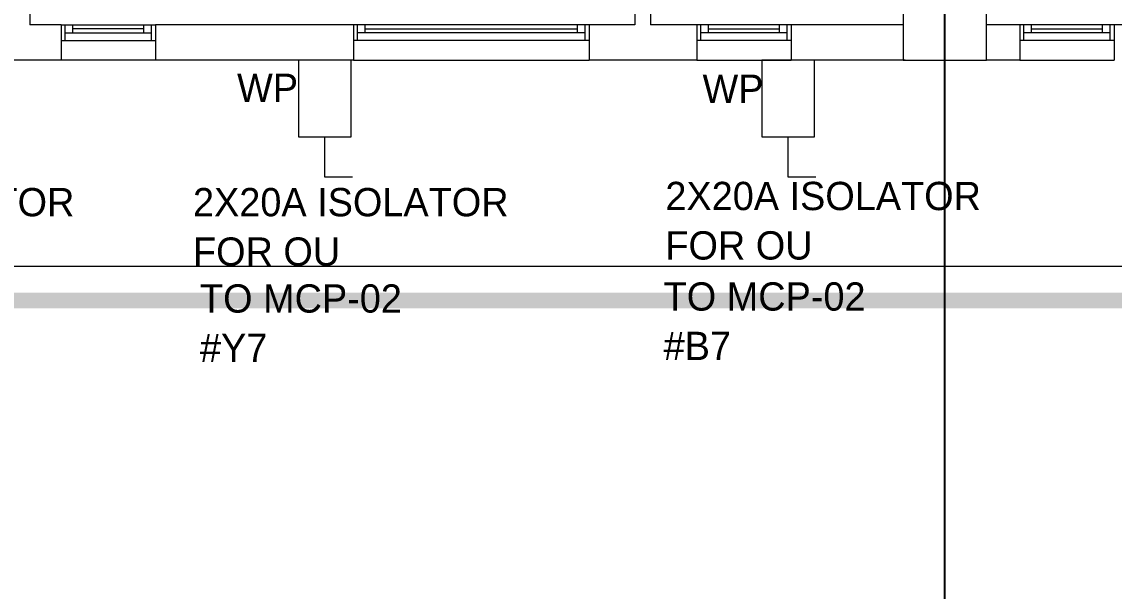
# Model space of a CAD drawing. Header units: metres. Extents: x 75097 to 220695, y -1557923 to -1361206.
# Drawn here: x 131292 to 138241, y -1415133 to -1411508 of the extents above; entities that cross this region are included whole.
import ezdxf

# ---------------------------------------------------------------- set-up
doc = ezdxf.new("R2010")
doc.units = ezdxf.units.M
doc.linetypes.add('DASHED2', pattern=[0.375, 0.25, -0.125])
doc.layers.get('0').update_dxf_attribs({"lineweight": 0})
for name, color, linetype, lineweight in [('A-100 - Copy$0$Aluminum', 8, 'Continuous', 0), ('A-100 - Copy$0$Proj', 8, 'Continuous', 0), ('A-100 - Copy$0$Structure', 8, 'Continuous', 9), ('A-100 - Copy$0$Walls', 8, 'Continuous', 0)]:
    doc.layers.add(name, color=color, linetype=linetype, lineweight=lineweight)
doc.layers.add('A-100 - Copy$0$axes', color=8, linetype='Continuous')
doc.layers.add('E-POWR', color=7, linetype='Continuous', lineweight=9, true_color=0x4e7e3e)
doc.layers.add('E-POWR-IDEN _1-100_', color=7, linetype='Continuous', lineweight=9, true_color=0x4e7e3e)
doc.styles.add('Optima_5', font='', dxfattribs={"height": 3.001645})
doc.styles.get('Optima_5').set_extended_font_data('Optima')

# ---------------------------------------------------------------- blocks, each defined once
blk = doc.blocks.new('GI-041_dwg__U120-3902841-GI-041')
at = {"layer": 'E-POWR', "flags": 128}
blk.add_lwpolyline([(-0.1145, 0), (0.1145, 0), (0.1145, 0.1572), (-0.1145, 0.1572)], close=True, dxfattribs=at)
blk.add_lwpolyline([(0.2354, 0.1613), (0.2354, 0.0786), (0.1145, 0.0786)], dxfattribs=at)
blk = doc.blocks.new('A-100 - Copy')
at = {"layer": 'A-100 - Copy$0$Aluminum'}
for p, q in [((131541.7, -1411527.7, 0), (132141.7, -1411527.7, 0)), ((131566.7, -1411627.7, 0), (131566.7, -1411527.7, 0)), ((131616.7, -1411577.7, 0), (131616.7, -1411527.7, 0)), ((132066.7, -1411577.7, 0), (132066.7, -1411527.7, 0)), ((132116.7, -1411627.7, 0), (132116.7, -1411527.7, 0)), ((134901.2, -1411527.7, 0), (133401.2, -1411527.7, 0)), ((133426.2, -1411627.7, 0), (133426.2, -1411527.7, 0)), ((133476.2, -1411577.7, 0), (133476.2, -1411527.7, 0)), ((134826.2, -1411577.7, 0), (134826.2, -1411527.7, 0)), ((134876.2, -1411627.7, 0), (134876.2, -1411527.7, 0)), ((136186.2, -1411527.7, -2.4), (135586.2, -1411527.7, -2.4)), ((135611.2, -1411627.7, -2.4), (135611.2, -1411527.7, -2.4)), ((135661.2, -1411577.7, -2.4), (135661.2, -1411527.7, -2.4)), ((136111.2, -1411577.7, -2.4), (136111.2, -1411527.7, -2.4)), ((136161.2, -1411627.7, -2.4), (136161.2, -1411527.7, -2.4)), ((138241.2, -1411527.7, -2.4), (137641.2, -1411527.7, -2.4)), ((137666.2, -1411627.7, -2.4), (137666.2, -1411527.7, -2.4)), ((137716.2, -1411577.7, -2.4), (137716.2, -1411527.7, -2.4)), ((138166.2, -1411577.7, -2.4), (138166.2, -1411527.7, -2.4)), ((138216.2, -1411627.7, -2.4), (138216.2, -1411527.7, -2.4)), ((131566.7, -1411577.7, 0), (132116.7, -1411577.7, 0)), ((132066.7, -1411552.7, 0), (131616.7, -1411552.7, 0)), ((134876.2, -1411577.7, 0), (133426.2, -1411577.7, 0)), ((133476.2, -1411552.7, 0), (134826.2, -1411552.7, 0)), ((136161.2, -1411577.7, -2.4), (135611.2, -1411577.7, -2.4)), ((135661.2, -1411552.7, -2.4), (136111.2, -1411552.7, -2.4)), ((138216.2, -1411577.7, -2.4), (137666.2, -1411577.7, -2.4)), ((137716.2, -1411552.7, -2.4), (138166.2, -1411552.7, -2.4)), ((131541.7, -1411627.7, 0), (132141.7, -1411627.7, 0)), ((134901.2, -1411627.7, 0), (133401.2, -1411627.7, 0)), ((136186.2, -1411627.7, -2.4), (135586.2, -1411627.7, -2.4)), ((138241.2, -1411627.7, -2.4), (137641.2, -1411627.7, -2.4))]:
    blk.add_line(p, q, dxfattribs=at)
at = {"layer": 'A-100 - Copy$0$axes'}
blk.add_line((137163.3, -1477297.4, 0), (137163.3, -1387547.7, 0), dxfattribs=at)
at = {"layer": 'A-100 - Copy$0$Proj'}
for p, q in [((132141.7, -1411752.7, 0), (131541.7, -1411752.7, 0)), ((133401.2, -1411752.7, 0), (134901.2, -1411752.7, 0)), ((135586.2, -1411752.7, 0), (136186.2, -1411752.7, 0)), ((137641.2, -1411752.7, 0), (138241.2, -1411752.7, 0))]:
    blk.add_line(p, q, dxfattribs=at)
at = {"layer": 'A-100 - Copy$0$Proj', "elevation": 2.4}
blk.add_lwpolyline([(157430.3, -1413062.7), (157430.3, -1424372.7), (116466.7, -1424372.7), (116466.7, -1413062.7)], close=True, dxfattribs=at)
at = {"layer": 'A-100 - Copy$0$Structure', "elevation": 0}
blk.add_lwpolyline([(136898.3, -1411752.7), (137428.3, -1411752.7), (137428.3, -1411222.7), (136898.3, -1411222.7)], close=True, dxfattribs=at)
at = {"layer": 'A-100 - Copy$0$Walls'}
for p, q in [((131341.7, -1407230.6, 0), (131341.7, -1411527.7, 0)), ((135290.9, -1410280.6, 0), (135290.9, -1411527.7, 0)), ((135190.9, -1410480.6, 0), (135190.9, -1411527.7, 0)), ((131541.7, -1411527.7, 0), (131341.7, -1411527.7, 0)), ((131541.7, -1411527.7, 0), (131541.7, -1411752.7, 0)), ((133401.2, -1411527.7, 0), (132141.7, -1411527.7, 0)), ((132141.7, -1411527.7, 0), (132141.7, -1411752.7, 0)), ((133401.2, -1411527.7, 0), (133401.2, -1411752.7, 0)), ((135190.9, -1411527.7, 0), (134901.2, -1411527.7, 0)), ((134901.2, -1411527.7, 0), (134901.2, -1411752.7, 0)), ((135586.2, -1411527.7, 0), (135290.9, -1411527.7, 0)), ((135586.2, -1411527.7, 0), (135586.2, -1411752.7, 0)), ((136898.3, -1411527.7, 0), (136186.2, -1411527.7, 0)), ((136186.2, -1411527.7, 0), (136186.2, -1411752.7, 0)), ((137641.2, -1411527.7, 0), (137428.3, -1411527.7, 0)), ((137641.2, -1411527.7, 0), (137641.2, -1411752.7, 0)), ((139513.3, -1411527.7, 0), (138241.2, -1411527.7, 0)), ((138241.2, -1411527.7, 0), (138241.2, -1411752.7, 0)), ((131541.7, -1411752.7, 0), (131241.7, -1411752.7, 0)), ((133401.2, -1411752.7, 0), (132141.7, -1411752.7, 0)), ((135586.2, -1411752.7, 0), (134901.2, -1411752.7, 0)), ((136911.2, -1411752.7, 0), (136186.2, -1411752.7, 0)), ((137641.2, -1411752.7, 0), (137428.3, -1411752.7, 0))]:
    blk.add_line(p, q, dxfattribs=at)

msp = doc.modelspace()

# ---------------------------------------------------------------- linework, layer by layer
at = {"layer": 'E-POWR', "color": 240, "linetype": 'DASHED2', "ltscale": 500, "true_color": 0xf10e52, "const_width": 100, "elevation": 2.4}
msp.add_lwpolyline([(115298.3, -1413281.4), (159313.3, -1413281.4), (159393.3, -1448612.7), (173978.3, -1448457.7), (173978.3, -1433902.7), (175258.3, -1433902.7), (175258.3, -1404237.7), (173964.3, -1404237.7), (173978.3, -1396822.7), (166814.4, -1396822.7), (166814.4, -1395572.7), (144628.7, -1395572.7), (144628.7, -1391327.7), (116969, -1391327.7), (116997.3, -1391802.7)], dxfattribs=at)

# ---------------------------------------------------------------- block references
at = {"color": 85, "xscale": 2127.341102341351, "yscale": 2127.341102341351, "zscale": 2127.341102341351, "rotation": 269.9999999997816}
for p in [(133052.2, -1411996.3, 0), (135999.7, -1411996.3, 0)]:
    msp.add_blockref('GI-041_dwg__U120-3902841-GI-041', p, dxfattribs=at)

# ---------------------------------------------------------------- texts
at = {"layer": 'E-POWR-IDEN _1-100_', "attachment_point": 1, "rotation": 360, "line_spacing_factor": 1.047943, "style": 'Optima_5'}
for s, insert, char_height, width in [('WP', (132660.9, -1411838), 180.1, 3.637978807091713e-12), ('WP', (135622.5, -1411844.1, 0), 180.1, 3.637978807091713e-12), ('2X20A ISOLATOR\\PFOR OU', (129618, -1412566, 0), 180.099, 2475.925), ('2X20A ISOLATOR\\PFOR OU', (132380.5, -1412566, 0), 180.099, 2475.925), ('2X20A ISOLATOR\\PFOR OU', (135386, -1412526.7, 0), 180.099, 2475.925), ('TO MCP-02 \\P#Y7', (132425, -1413179.3), 180.1, 2475.925), ('TO MCP-02 \\P#B7', (135374.9, -1413166.6), 180.1, 2475.925)]:
    msp.add_mtext(s, dxfattribs=dict(at, insert=insert, char_height=char_height, width=width))

# ---------------------------------------------------------------- next in the draw order: block references
msp.add_blockref('A-100 - Copy', (0, 0))

doc.saveas('drawing.dxf')
